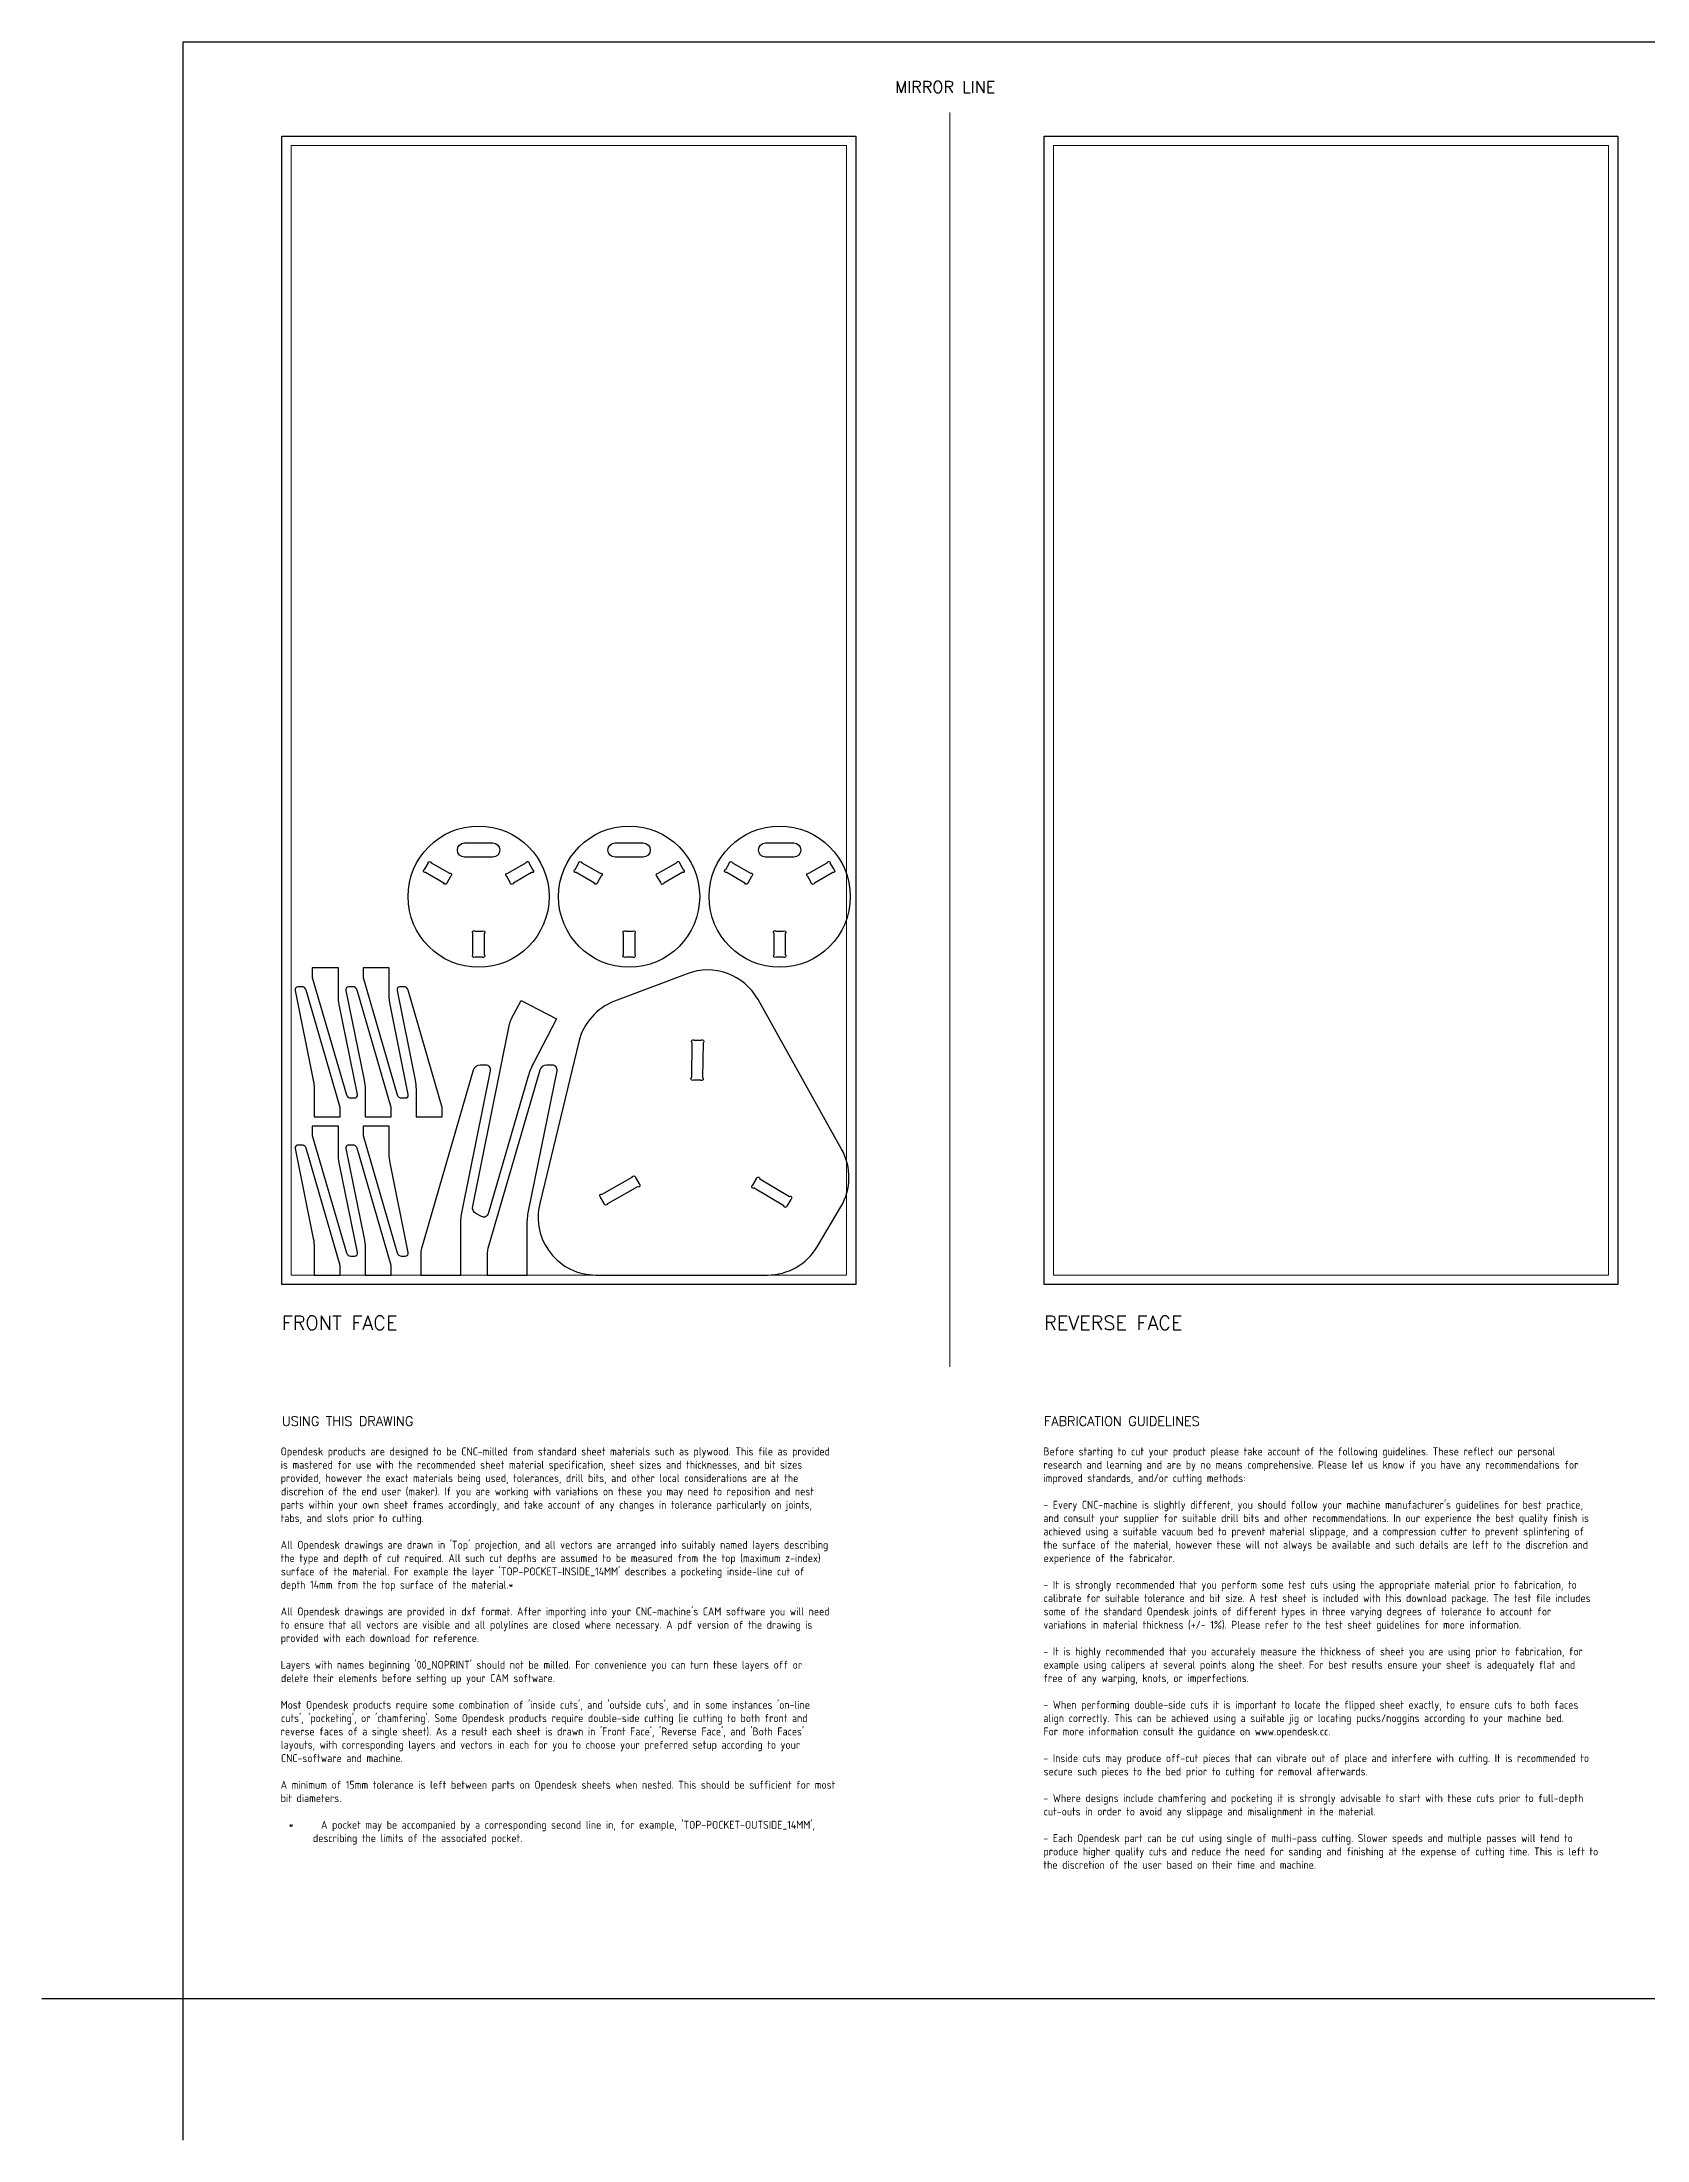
# Model space of a CAD drawing. Header units: millimetres. Extents: x -300 to 5880, y -300 to 4158.
# Drawn here: x -300 to 3112, y -300 to 4158 of the extents above; entities that cross this region are included whole.
import ezdxf
from ezdxf.enums import TextEntityAlignment as Align

# ---------------------------------------------------------------- set-up
doc = ezdxf.new("R2010")
doc.units = ezdxf.units.MM
doc.layers.add('00-NOPRINT_TEXT', color=7, linetype='Continuous', lineweight=25)
doc.layers.add('00_NOPRINT_TOLERANCE', color=7, linetype='Continuous', lineweight=5)
for name, color, linetype, lineweight, true_color in [('BOARD_$TH-NOMINAL', 3, 'Continuous', 30, 0x00ff00), ('TOP-CUT-INSIDE_24.000MM', 5, 'Continuous', 25, 0x0300ff), ('TOP-CUT-OUTSIDE_24.000MM', 140, 'Continuous', 25, 0x00a2ff), ('TOP-POCKET-INSIDE_20.000MM', 120, 'Continuous', 25, 0x00ffc2)]:
    doc.layers.add(name, color=color, linetype=linetype, lineweight=lineweight, true_color=true_color)
doc.layers.add('TOP-CHAMFER-ONLINE_14MM', color=70, linetype='Continuous', true_color=0x8fff00)
doc.styles.add('OD-ISOCP-17_240', font='isocp.shx')
doc.styles.add('OD-ISOCP-17_241', font='isocp.shx')
doc.styles.add('OD-ISOCP-17_242', font='isocp.shx')
doc.styles.add('OD-ISOCP-17_243', font='isocp.shx')
doc.styles.add('OD-ISOCP-17_244', font='isocp.shx')
doc.styles.add('OD-ISOCP-17_245', font='isocp.shx')
doc.styles.add('OD-ISOCP-17_246', font='isocp.shx')
doc.styles.add('OD-ISOCP-17_247', font='isocp.shx')
doc.styles.add('OD-ISOCP-17_248', font='isocp.shx')
doc.styles.add('OD-ISOCP-17_249', font='isocp.shx')
doc.styles.add('OD-ISOCP-17_250', font='isocp.shx')
doc.styles.add('OD-ISOCP-17_251', font='isocp.shx')
doc.styles.add('OD-ISOCP-17_252', font='isocp.shx')
doc.styles.add('OD-ISOCP-17_253', font='isocp.shx')
doc.styles.add('OD-ISOCP-17_254', font='isocp.shx')
doc.styles.add('OD-ISOCP-17_255', font='isocp.shx')
doc.styles.add('OD-ISOCP-17_256', font='isocp.shx')
doc.styles.add('OD-ISOCP-17_257', font='isocp.shx')
doc.styles.add('OD-ISOCP-17_258', font='isocp.shx')
doc.styles.add('OD-ISOCP-17_259', font='isocp.shx')
doc.styles.add('OD-ISOCP-17_260', font='isocp.shx')
doc.styles.add('OD-ISOCP-17_261', font='isocp.shx')
doc.styles.add('OD-ISOCP-17_262', font='isocp.shx')
doc.styles.add('OD-ISOCP-17_263', font='isocp.shx')
doc.styles.add('OD-ISOCP-17_264', font='isocp.shx')
doc.styles.add('OD-ISOCP-17_265', font='isocp.shx')
doc.styles.add('OD-ISOCP-17_266', font='isocp.shx')
doc.styles.add('OD-ISOCP-17_267', font='isocp.shx')
doc.styles.add('OD-ISOCP-17_268', font='isocp.shx')
doc.styles.add('OD-ISOCP-17_269', font='isocp.shx')
doc.styles.add('OD-ISOCP-17_270', font='isocp.shx')
doc.styles.add('OD-ISOCP-17_271', font='isocp.shx')
doc.styles.add('OD-ISOCP-17_272', font='isocp.shx')
doc.styles.add('OD-ISOCP-17_273', font='isocp.shx')
doc.styles.add('OD-ISOCP-17_274', font='isocp.shx')
doc.styles.add('OD-ISOCP-17_275', font='isocp.shx')
doc.styles.add('OD-ISOCP-17_276', font='isocp.shx')
doc.styles.add('OD-ISOCP-17_277', font='isocp.shx')
doc.styles.add('OD-ISOCP-17_278', font='isocp.shx')
doc.styles.add('OD-ISOCP-17_279', font='isocp.shx')
doc.styles.add('OD-ISOCP-17_280', font='isocp.shx')
doc.styles.add('OD-ISOCP-17_281', font='isocp.shx')
doc.styles.add('OD-ISOCP-17_282', font='isocp.shx')
doc.styles.add('OD-ISOCP-17_283', font='isocp.shx')
doc.styles.add('OD-ISOCP-17_284', font='isocp.shx')
doc.styles.add('OD-ISOCP-17_285', font='isocp.shx')
doc.styles.add('OD-ISOCP-17_286', font='isocp.shx')
doc.styles.add('OD-ISOCP-17_287', font='isocp.shx')
doc.styles.add('OD-ISOCP-17_288', font='isocp.shx')
doc.styles.add('OD-SIMPLEX-20_87', font='simplex.shx')
doc.styles.add('OD-SIMPLEX-20_88', font='simplex.shx')
doc.styles.add('OD-SIMPLEX-25_89', font='simplex.shx')
doc.styles.add('OD-SIMPLEX-30_88', font='simplex.shx')
doc.styles.add('OD-SIMPLEX-30_89', font='simplex.shx')

# ---------------------------------------------------------------- blocks, each defined once
blk = doc.blocks.new('Borders Opendesk_7')
at = {"layer": '00-NOPRINT_TEXT'}
for p, q in [((0, 4158), (5880, 4158)), ((0, 0), (0, 4158)), ((0, 0), (-300, 0)), ((0, -300), (0, 0)), ((5880, 0), (0, 0))]:
    blk.add_line(p, q, dxfattribs=at)
at = {"layer": '00_NOPRINT_TOLERANCE', "ltscale": 0.379043}
blk.add_line((1630, 1343.2), (1630, 4008), dxfattribs=at)
at = {"layer": '00_NOPRINT_TOLERANCE', "ltscale": 0.379202}
for p, q in [((210, 3958), (1430, 3958)), ((210, 1518), (210, 3958)), ((1430, 3958), (1430, 1518)), ((1830, 3958), (3050, 3958)), ((1830, 1518), (1830, 3958)), ((3050, 3958), (3050, 1518)), ((1430, 1518), (210, 1518)), ((3050, 1518), (1830, 1518))]:
    blk.add_line(p, q, dxfattribs=at)
at = {"layer": '00_NOPRINT_TOLERANCE', "ltscale": 0.380876}
for p, q in [((230, 3938), (1410, 3938)), ((1850, 3938), (3030, 3938)), ((1410, 1538), (230, 1538)), ((3030, 1538), (1850, 1538))]:
    blk.add_line(p, q, dxfattribs=at)
at = {"layer": '00_NOPRINT_TOLERANCE', "ltscale": 0.380023}
for p, q in [((230, 1538), (230, 3938)), ((1410, 3938), (1410, 1538)), ((1850, 1538), (1850, 3938)), ((3030, 3938), (3030, 1538))]:
    blk.add_line(p, q, dxfattribs=at)
at = {"layer": 'BOARD_$TH-NOMINAL'}
for p, q in [((210, 3958), (1430, 3958)), ((210, 1518), (210, 3958)), ((1430, 3958), (1430, 1518)), ((1830, 3958), (3050, 3958)), ((1830, 1518), (1830, 3958)), ((3050, 3958), (3050, 1518)), ((1430, 1518), (210, 1518)), ((3050, 1518), (1830, 1518))]:
    blk.add_line(p, q, dxfattribs=at)
at = {"layer": '00-NOPRINT_TEXT', "style": 'OD-SIMPLEX-25_89'}
blk.add_text('MIRROR LINE', height=25, dxfattribs=at).set_placement((1513.3, 4049.9))
at = {"layer": '00-NOPRINT_TEXT', "color": 7}
for s, height, style, p in [('FRONT FACE', 30, 'OD-SIMPLEX-30_89', (210, 1451.3)), ('REVERSE FACE', 30, 'OD-SIMPLEX-30_88', (1830, 1451.3)), ('USING THIS DRAWING', 20, 'OD-SIMPLEX-20_88', (210, 1237.4)), ('FABRICATION GUIDELINES', 20, 'OD-SIMPLEX-20_87', (1830, 1237.4))]:
    blk.add_text(s, height=height, dxfattribs=dict(at, style=style)).set_placement(p, align=Align.TOP_LEFT)
for s, style, p in [('Opendesk products are designed to be CNC-milled from standard sheet materials such as plywood. This file as provided', 'OD-ISOCP-17_265', (207.4, 1154.7)), ('Before starting to cut your product please take account of the following guidelines. These reflect our personal', 'OD-ISOCP-17_240', (1828.7, 1154.7)), ('is mastered for use with the recommended sheet material specification, sheet sizes and thicknesses, and bit sizes', 'OD-ISOCP-17_266', (207.4, 1126.3)), ('provided, however the exact materials being used, tolerances, drill bits, and other local considerations are at the', 'OD-ISOCP-17_267', (207.4, 1098)), ('research and learning and are by no means comprehensive. Please let us know if you have any recommendations for', 'OD-ISOCP-17_241', (1828.7, 1126.3)), ('improved standards, and/or cutting methods:', 'OD-ISOCP-17_242', (1828.7, 1098)), ('discretion of the end user (maker). If you are working with variations on these you may need to reposition and nest', 'OD-ISOCP-17_268', (208.1, 1069.7)), ('tabs, and slots prior to cutting.', 'OD-ISOCP-17_270', (207.4, 1013)), ('parts within your own sheet frames accordingly, and take account of any changes in tolerance particularly on joints,', 'OD-ISOCP-17_269', (207.4, 1041.3)), ("- Every CNC-machine is slightly different, you should follow your machine manufacturer's guidelines for best practice,", 'OD-ISOCP-17_243', (1828.7, 1041.3)), ('and consult your supplier for suitable drill bits and other recommendations. In our experience the best quality finish is', 'OD-ISOCP-17_244', (1828.7, 1013)), ('achieved using a suitable vacuum bed to prevent material slippage, and a compression cutter to prevent splintering of', 'OD-ISOCP-17_245', (1828.7, 984.7)), ('the type and depth of cut required. All such cut depths are assumed to be measured from the top (maximum z-index)', 'OD-ISOCP-17_272', (207.4, 928)), ("All Opendesk drawings are drawn in 'Top' projection, and all vectors are arranged into suitably named layers describing", 'OD-ISOCP-17_271', (207.4, 956.3)), ('the surface of the material, however these will not always be available and such details are left to the discretion and', 'OD-ISOCP-17_246', (1828.7, 956.3)), ('experience of the fabricator.', 'OD-ISOCP-17_247', (1829.2, 928)), ("surface of the material. For example the layer 'TOP-POCKET-INSIDE_14MM' describes a pocketing inside-line cut of", 'OD-ISOCP-17_273', (208, 899.7)), ('depth 14mm from the top surface of the material.*', 'OD-ISOCP-17_274', (207.4, 871.3)), ('- It is strongly recommended that you perform some test cuts using the appropriate material prior to fabrication, to', 'OD-ISOCP-17_248', (1828.7, 871.3)), ('calibrate for suitable tolerance and bit size. A test sheet is included with this download package. The test file includes', 'OD-ISOCP-17_249', (1829.3, 843)), ('to ensure that all vectors are visible and all polylines are closed where necessary. A pdf version of the drawing is', 'OD-ISOCP-17_276', (207.4, 786.3)), ("All Opendesk drawings are provided in dxf format. After importing into your CNC-machine's CAM software you will need", 'OD-ISOCP-17_275', (207.4, 814.7)), ('variations in material thickness (+/- 1%). Please refer to the test sheet guidelines for more information.', 'OD-ISOCP-17_251', (1828.7, 786.3)), ('some of the standard Opendesk joints of different types in three varying degrees of tolerance to account for', 'OD-ISOCP-17_250', (1829.2, 814.7)), ('provided with each download for reference.', 'OD-ISOCP-17_277', (207.4, 758)), ("Layers with names beginning '00_NOPRINT' should not be milled. For convenience you can turn these layers off or", 'OD-ISOCP-17_278', (207.4, 701.3)), ('- It is highly recommended that you accurately measure the thickness of sheet you are using prior to fabrication, for', 'OD-ISOCP-17_252', (1828.7, 729.7)), ('example using calipers at several points along the sheet. For best results ensure your sheet is adequately flat and', 'OD-ISOCP-17_253', (1829.2, 701.3)), ('delete their elements before setting up your CAM software.', 'OD-ISOCP-17_279', (208.1, 673)), ('free of any warping, knots, or imperfections.', 'OD-ISOCP-17_254', (1828.7, 673)), ("Most Opendesk products require some combination of 'inside cuts', and 'outside cuts', and in some instances 'on-line", 'OD-ISOCP-17_280', (207.4, 616.3)), ('- When performing double-side cuts it is important to locate the flipped sheet exactly, to ensure cuts to both faces', 'OD-ISOCP-17_255', (1828.7, 616.3)), ("reverse faces of a single sheet). As a result each sheet is drawn in 'Front Face', 'Reverse Face', and 'Both Faces'", 'OD-ISOCP-17_282', (207.4, 559.7)), ("cuts', 'pocketing', or 'chamfering'. Some Opendesk products require double-side cutting (ie cutting to both front and", 'OD-ISOCP-17_281', (208.1, 588)), ('align correctly. This can be achieved using a suitable jig or locating pucks/noggins according to your machine bed.', 'OD-ISOCP-17_256', (1828.7, 588)), ('layouts, with corresponding layers and vectors in each for you to choose your preferred setup according to your', 'OD-ISOCP-17_283', (207.8, 531.3)), ('For more information consult the guidance on www.opendesk.cc.', 'OD-ISOCP-17_257', (1828.7, 559.7)), ('CNC-software and machine.', 'OD-ISOCP-17_284', (208.2, 503)), ('- Inside cuts may produce off-cut pieces that can vibrate out of place and interfere with cutting. It is recommended to', 'OD-ISOCP-17_258', (1828.7, 503)), ('secure such pieces to the bed prior to cutting for removal afterwards.', 'OD-ISOCP-17_259', (1829.2, 474.7)), ('A minimum of 15mm tolerance is left between parts on Opendesk sheets when nested. This should be sufficient for most', 'OD-ISOCP-17_285', (207.4, 446.3)), ('bit diameters.', 'OD-ISOCP-17_286', (207.4, 418)), ('- Where designs include chamfering and pocketing it is strongly advisable to start with these cuts prior to full-depth', 'OD-ISOCP-17_260', (1828.7, 418)), ('cut-outs in order to avoid any slippage and misalignment in the material.', 'OD-ISOCP-17_261', (1829.3, 389.7)), ("*      A pocket may be accompanied by a corresponding second line in, for example, 'TOP-POCKET-OUTSIDE_14MM',", 'OD-ISOCP-17_287', (224.4, 361.3)), ('describing the limits of the associated pocket.', 'OD-ISOCP-17_288', (276.1, 333)), ('- Each Opendesk part can be cut using single of multi-pass cutting. Slower speeds and multiple passes will tend to', 'OD-ISOCP-17_262', (1828.7, 333)), ('produce higher quality cuts and reduce the need for sanding and finishing at the expense of cutting time. This is left to', 'OD-ISOCP-17_263', (1828.7, 304.7)), ('the discretion of the user based on their time and machine.', 'OD-ISOCP-17_264', (1828.7, 276.3))]:
    blk.add_text(s, height=17, dxfattribs=dict(at, style=style)).set_placement(p)

msp = doc.modelspace()

# ---------------------------------------------------------------- linework, layer by layer
at = {"layer": 'TOP-CHAMFER-ONLINE_14MM'}
for points in [[(598.1, 2456), (658.1, 2456, -1), (658.1, 2426), (598.1, 2426, -1)], [(978.1, 2456, -1), (978.1, 2426), (918.1, 2426, -1), (918.1, 2456)], [(1298.1, 2456, -1), (1298.1, 2426), (1238.1, 2426, -1), (1238.1, 2456)], [(1399.8, 1805.4), (1222.1, 2123.3, 0.371492), (1071.4, 2178.2), (917.1, 2119.8, 0.247833), (841.2, 2033.8), (758, 1689.7, 0.485525), (877.4, 1538), (1242.2, 1538, 0.264273), (1347.7, 1598), (1398.1, 1682.6, 0.267949)]]:
    msp.add_lwpolyline(points, format="xyb", close=True, dxfattribs=at)
for centre in [(628.1, 2342), (948.1, 2342), (1268.1, 2342)]:
    msp.add_circle(centre, 150, dxfattribs=at)
at = {"layer": 'TOP-CUT-INSIDE_24.000MM'}
for points in [[(598.1, 2456), (658.1, 2456, -1), (658.1, 2426), (598.1, 2426, -1)], [(978.1, 2456, -1), (978.1, 2426), (918.1, 2426, -1), (918.1, 2456)], [(1298.1, 2456, -1), (1298.1, 2426), (1238.1, 2426, -1), (1238.1, 2456)]]:
    msp.add_lwpolyline(points, format="xyb", close=True, dxfattribs=at)
at = {"layer": 'TOP-CUT-OUTSIDE_24.000MM'}
for points in [[(330, 2131.7), (330, 2190.5), (274.6, 2190.5), (274.6, 2170.5), (347.1, 1921.2, 0.333529), (356.3, 1914.2), (364.3, 1914.2, 0.474038), (370.6, 1921.9), (331.9, 2112.6, -0.050005), (330, 2131.7)], [(438.1, 2131.7), (438.1, 2190.5), (382.7, 2190.5), (382.7, 2170.5), (455.2, 1921.2, 0.333529), (464.4, 1914.2), (472.4, 1914.2, 0.474038), (478.7, 1921.9), (440, 2112.6, -0.050005), (438.1, 2131.7)], [(278.7, 1933), (278.7, 1874.2), (334.1, 1874.2), (334.1, 1894.2), (261.6, 2143.6, 0.333529), (252.4, 2150.5), (244.4, 2150.5, 0.474038), (238.1, 2142.8), (276.8, 1952.1, -0.050005), (278.7, 1933)], [(386.8, 1933), (386.8, 1874.2), (442.2, 1874.2), (442.2, 1894.2), (369.7, 2143.6, 0.333529), (360.5, 2150.5), (352.5, 2150.5, 0.474038), (346.2, 2142.8), (384.9, 1952.1, -0.050005), (386.8, 1933)], [(495.2, 1933), (495.2, 1874.2), (550.7, 1874.2), (550.7, 1894.2), (478.1, 2143.6, 0.333529), (468.9, 2150.5), (460.9, 2150.5, 0.474038), (454.7, 2142.8), (493.3, 1952.1, -0.050005), (495.2, 1933)], [(330, 1795.4), (330, 1854.2), (274.6, 1854.2), (274.6, 1834.2), (347.1, 1584.9, 0.333529), (356.3, 1578), (364.3, 1578, 0.474038), (370.6, 1585.7), (331.9, 1776.4, -0.050005), (330, 1795.4)], [(438.1, 1795.4), (438.1, 1854.2), (382.7, 1854.2), (382.7, 1834.2), (455.2, 1584.9, 0.333529), (464.4, 1578), (472.4, 1578, 0.474038), (478.7, 1585.7), (440, 1776.4, -0.050005), (438.1, 1795.4)], [(278.7, 1596.8), (278.7, 1538), (334.1, 1538), (334.1, 1558), (261.6, 1807.3, 0.333529), (252.4, 1814.2), (244.4, 1814.2, 0.474038), (238.1, 1806.6), (276.8, 1615.9, -0.050005), (278.7, 1596.8)], [(386.8, 1596.8), (386.8, 1538), (442.2, 1538), (442.2, 1558), (369.7, 1807.3, 0.333529), (360.5, 1814.2), (352.5, 1814.2, 0.474038), (346.2, 1806.6), (384.9, 1615.9, -0.050005), (386.8, 1596.8)]]:
    msp.add_lwpolyline(points, format="xyb", dxfattribs=at)
for points in [[(758, 1689.7, 0.485525), (877.4, 1538), (1242.2, 1538, 0.264273), (1347.7, 1598), (1398.1, 1682.6, 0.267949), (1399.8, 1805.4), (1222.1, 2123.3, 0.371492), (1071.4, 2178.2), (917.1, 2119.8, 0.247833), (841.2, 2033.8)], [(648.6, 1668.3, -0.474038), (634.4, 1662.2), (623.4, 1668, -0.333541), (615.6, 1684.2), (693.9, 2070.7, -0.07088), (697.7, 2081.3), (718.7, 2121.4), (794, 2082), (744.7, 1988, 0.050005), (733.5, 1960.2)], [(590.1, 1644.1, -0.050005), (593.1, 1673.9), (653.5, 1971.9, 0.474038), (643.7, 1983.9), (631.3, 1983.9, 0.333541), (616.8, 1973.1), (506.7, 1594.5, 0.07088), (505.1, 1583.3), (505.1, 1538), (590.1, 1538)], [(731.4, 1644.1, -0.050005), (734.4, 1673.9), (794.8, 1971.9, 0.474038), (785, 1983.9), (772.5, 1983.9, 0.333541), (758.1, 1973.1), (648, 1594.5, 0.07088), (646.4, 1583.3), (646.4, 1538), (731.4, 1538)]]:
    msp.add_lwpolyline(points, format="xyb", close=True, dxfattribs=at)
for centre in [(628.1, 2342), (948.1, 2342), (1268.1, 2342)]:
    msp.add_circle(centre, 150, dxfattribs=at)
at = {"layer": 'TOP-POCKET-INSIDE_20.000MM'}
for points in [[(554.2, 2370.9), (515.5, 2393.2, -1.000172), (513.4, 2399.8), (520.7, 2412.5, -0.999828), (527.5, 2414), (566.2, 2391.6, -1.007435), (568.3, 2385), (561, 2372.3, -0.999828)], [(735.6, 2412.5), (742.9, 2399.8, -0.999828), (740.8, 2393.2), (702.1, 2370.8, -1.007435), (695.3, 2372.3), (688, 2385, -0.999828), (690.1, 2391.6), (728.8, 2413.9, -1.000172)], [(874.2, 2370.9), (835.5, 2393.2, -1.000172), (833.4, 2399.8), (840.7, 2412.5, -0.999828), (847.5, 2414), (886.2, 2391.6, -1.007435), (888.3, 2385), (881, 2372.3, -0.999828)], [(1055.6, 2412.5), (1062.9, 2399.8, -0.999828), (1060.8, 2393.2), (1022.1, 2370.8, -1.007435), (1015.3, 2372.3), (1008, 2385, -0.999828), (1010.1, 2391.6), (1048.8, 2413.9, -1.000172)], [(1194.2, 2370.9), (1155.5, 2393.2, -1.000172), (1153.4, 2399.8), (1160.7, 2412.5, -0.999828), (1167.5, 2414), (1206.2, 2391.6, -1.007435), (1208.3, 2385), (1201, 2372.3, -0.999828)], [(1375.6, 2412.5), (1382.9, 2399.8, -0.999828), (1380.8, 2393.2), (1342.1, 2370.8, -1.007435), (1335.3, 2372.3), (1328, 2385, -0.999828), (1330.1, 2391.6), (1368.8, 2413.9, -1.000172)], [(640.1, 2263.5), (640.1, 2218.9, -1.000172), (635.4, 2213.7), (620.8, 2213.7, -0.999828), (616.1, 2218.9), (616.1, 2263.5, -1.007435), (620.9, 2268.7), (635.4, 2268.7, -0.999828)], [(955.4, 2213.7), (940.8, 2213.7, -0.999828), (936.1, 2218.9), (936.1, 2263.5, -1.007435), (940.9, 2268.7), (955.4, 2268.7, -0.999828), (960.1, 2263.5), (960.1, 2218.9, -1.000172)], [(1280.1, 2263.5), (1280.1, 2218.9, -1.000172), (1275.4, 2213.7), (1260.8, 2213.7, -0.999828), (1256.1, 2218.9), (1256.1, 2263.5, -1.007435), (1260.9, 2268.7), (1275.4, 2268.7, -0.999828)], [(1100.3, 1951.9), (1085, 1952.1, -1), (1081.1, 1958), (1082.1, 2031.4, -1), (1086.2, 2037.1), (1101.5, 2036.9, -1), (1105.4, 2031.1), (1104.4, 1957.6, -1)], [(890.6, 1709.8), (954.8, 1745.7, -1), (961.7, 1745), (969.2, 1731.6, -1), (966.1, 1725.3), (902, 1689.5, -1), (895, 1690.1), (887.6, 1703.5, -1)], [(1210.8, 1729), (1218.6, 1742.2, -1), (1225.6, 1742.7), (1288.8, 1705.1, -1), (1291.7, 1698.7), (1283.8, 1685.5, -1), (1276.8, 1685.1), (1213.7, 1722.7, -1)]]:
    msp.add_lwpolyline(points, format="xyb", close=True, dxfattribs=at)

# ---------------------------------------------------------------- block references
msp.add_blockref('Borders Opendesk_7', (0, 0))

doc.saveas('drawing.dxf')
